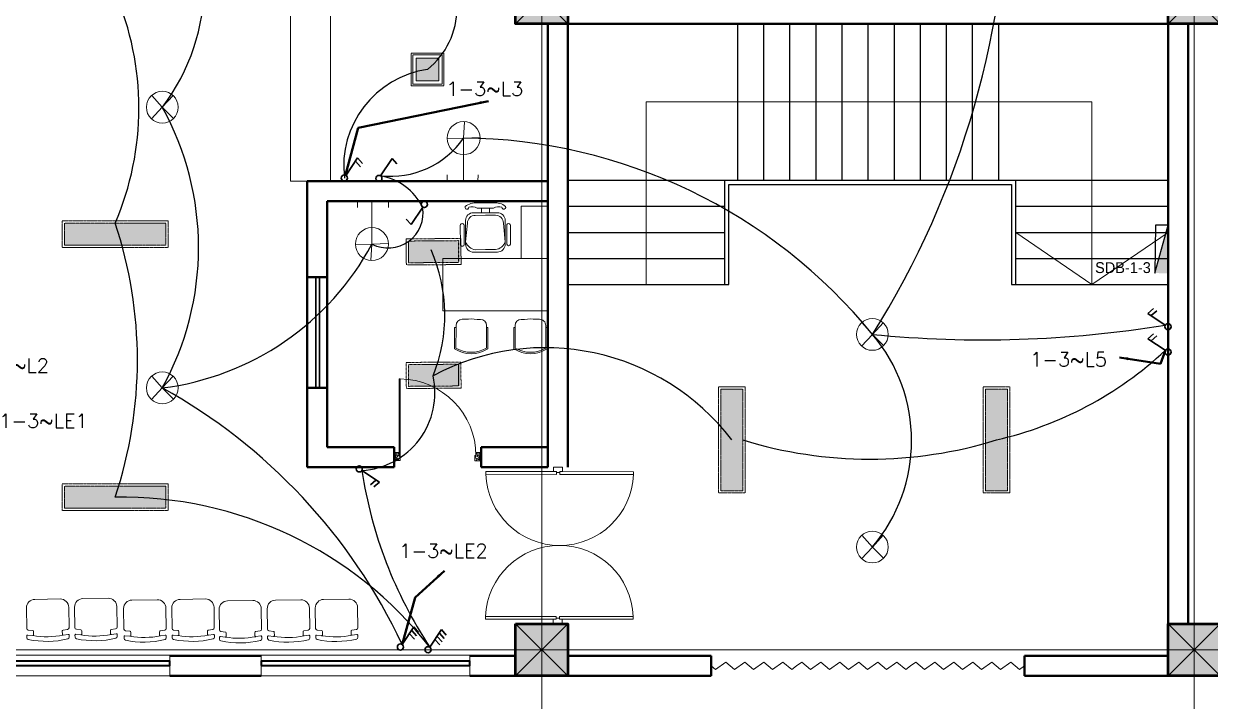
# Model space of a CAD drawing. Header units: millimetres. Extents: x 2390631 to 3136749, y 3674522 to 3929111.
# Drawn here: x 2516035 to 2529674, y 3892355 to 3900147 of the extents above; entities that cross this region are included whole.
import ezdxf

# ---------------------------------------------------------------- set-up
doc = ezdxf.new("R2010")
doc.units = ezdxf.units.MM
doc.header["$MEASUREMENT"] = 0
doc.linetypes.add('CENTER', pattern=[2, 1.25, -0.25, 0.25, -0.25])
doc.linetypes.add('DASHED', pattern=[0.75, 0.5, -0.25])
for name, color, linetype in [('1 x 4 recessed', 80, 'CENTER'), ('2 x 11 recessed', 60, 'CENTER'), ('ceilling fan', 3, 'Continuous'), ('emergencylight', 1, 'Continuous'), ('wire powered ups', 3, 'Continuous'), ('Wires', 1, 'Continuous')]:
    doc.layers.add(name, color=color, linetype=linetype)
for name, color, linetype, lineweight in [('4 DB BOXES', 3, 'Continuous', 25), ('5 DB BOXES', 3, 'Continuous', 25), ('centreline', 52, 'CENTER', 5), ('Column-0.5', 14, 'Continuous', 50), ('conduit Light & fan City', 30, 'Continuous', 5), ('door', 41, 'Continuous', 5), ('Door Opening-0.09', 253, 'Continuous', 9), ('furniture', 34, 'Continuous', 15), ('Furniture Hospital-0.09', 44, 'Continuous', 9), ('Hatch', 9, 'Continuous', 9), ('hidden lines', 205, 'DASHED', 5), ('Sill Level', 140, 'Continuous', 20), ('stairs', 6, 'Continuous', 25), ('Switches', 173, 'Continuous', 15), ('WALL 0.2', 7, 'Continuous', 20), ('wall 0.4', 7, 'Continuous', 40), ('WINDOW', 152, 'Continuous', 30), ('Windows Plan', 152, 'Continuous', 35)]:
    doc.layers.add(name, color=color, linetype=linetype, lineweight=lineweight)
doc.styles.add('arial.', font='arial.ttf')
doc.styles.add('romans', font='romans.shx')
doc.styles.get("Standard").update_dxf_attribs({"font": 'arial.ttf'})
doc.linetypes.add('ZIGZAG', pattern='A,0.0001,-0.2,[131,ltypeshp.shx,S=0.2,R=0,X=-0.2,Y=0],-0.4,[131,ltypeshp.shx,S=0.2,R=180,X=0.2,Y=0],-0.2', length=0.8001)
doc.dimstyles.get("Standard").update_dxf_attribs({"dimtxt": 500, "dimasz": 100, "dimexe": 100, "dimexo": 200, "dimgap": 0.09, "dimtad": 0, "dimtoh": 1, "dimdec": 0, "dimzin": 0, "dimdsep": 46, "dimtxsty": 'Standard', "dimblk": 'DOT', "dimcen": 0, "dimclrd": 256, "dimclre": 256, "dimclrt": 256, "dimadec": 0, "dimazin": 0, "dimtfac": 1, "dimtdec": 0, "dimtofl": 0, "dimtmove": 0, "dimatfit": 3, "dimfxl": 1, "dimtolj": 1, "dimtzin": 0, "dimlwd": -1, "dimlwe": -1, "dimarcsym": 1})

# ---------------------------------------------------------------- blocks, each defined once
blk = doc.blocks.new('2ft column')
at = {"layer": 'Hatch', "ltscale": 5}
h = blk.add_hatch(color=256, dxfattribs=at)
h.dxf.hatch_style = 1
h.paths.add_polyline_path([(2207385, 4176559), (2207985, 4176559), (2207985, 4175959), (2207385, 4175959)])
at = {"layer": 'Column-0.5', "ltscale": 5}
blk.add_lwpolyline([(2207385, 4176559), (2207985, 4176559), (2207985, 4175959), (2207385, 4175959)], close=True, dxfattribs=at)
at = {"layer": 'Defpoints', "ltscale": 5}
for points in [[(2207985, 4176559), (2207385, 4175959)], [(2207985, 4175959), (2207385, 4176559)]]:
    blk.add_lwpolyline(points, dxfattribs=at)
blk = doc.blocks.new('main grid')
at = {"layer": 'centreline', "ltscale": 5}
for p, q in [((2533911, 4018930), (2533911, 3991299)), ((2541411, 4018930), (2541411, 3976624)), ((2559388, 3996172), (2515045, 3996172)), ((2559988, 3996172), (2515645, 3996172))]:
    blk.add_line(p, q, dxfattribs=at)
at = {"layer": 'Hatch'}
for p in [(326226, -172587), (333726, -172587), (326226, -180087), (333726, -180087)]:
    blk.add_blockref('2ft column', p, dxfattribs=at)
blk = doc.blocks.new('MAIN DOOR')
at = {"layer": 'door', "ltscale": 1000}
for points in [[(2313.47, 188.53), (2347.4, 188.53), (2347.4, 187.28), (2313.47, 187.28)], [(2381.32, 188.53), (2348.88, 188.53), (2348.88, 187.28), (2381.32, 187.28)]]:
    blk.add_lwpolyline(points, close=True, dxfattribs=at)
for points in [[(2346.08, 190.6), (2346.08, 188.53)], [(2348.88, 188.12), (2347.4, 188.12), (2347.4, 188.53), (2346.08, 188.53), (2346.08, 190.6), (2350.2, 190.6)], [(2347.4, 188.12), (2348.88, 188.12), (2348.88, 188.53), (2350.2, 188.53), (2350.2, 190.6), (2346.08, 190.6)], [(2350.2, 190.6), (2350.2, 188.53)], [(2313.41, 120.66), (2347.33, 120.66), (2347.33, 121.91), (2313.41, 121.91), (2313.41, 120.66)], [(2348.82, 121.07), (2347.33, 121.07), (2347.33, 120.66), (2346.01, 120.66), (2346.01, 118.6), (2350.14, 118.6)], [(2347.33, 121.07), (2348.82, 121.07), (2348.82, 120.66), (2350.14, 120.66), (2350.14, 118.6), (2346.01, 118.6)], [(2346.01, 118.6), (2346.01, 120.66)], [(2381.26, 120.66), (2348.82, 120.66), (2348.82, 121.91), (2381.26, 121.91), (2381.26, 120.66)], [(2350.14, 118.6), (2350.14, 120.66)]]:
    blk.add_lwpolyline(points, dxfattribs=at)
at = {"layer": 'Door Opening-0.09', "ltscale": 1000}
for centre, radius, start, end in [((2347.4, 188.53), 33.94, 182.1168, 357.8826), ((2347.33, 120.66), 33.95, 2.1167, 177.8826)]:
    blk.add_arc(centre, radius, start, end, dxfattribs=at)
at = {"layer": 'WINDOW', "ltscale": 5}
blk.add_line((2350.14, 190.6), (2350.14, 190.6), dxfattribs=at)
blk = doc.blocks.new('d1')
at = {"layer": 'door'}
for p, q in [((2442.75, 10745.72), (2408.32, 10745.72)), ((2442.75, 10746.15), (2408.33, 10746.15)), ((2408.33, 10746.15), (2408.33, 10745.72))]:
    blk.add_line(p, q, dxfattribs=at)
at = {"layer": 'door', "ltscale": 80}
for points in [[(2445, 10779.7), (2445, 10781.99), (2444.56, 10781.99), (2444.56, 10782.43), (2441.8, 10782.43), (2441.8, 10781.99), (2441.36, 10781.99), (2441.36, 10780.14), (2442.75, 10780.14), (2442.75, 10779.7)], [(2445, 10746.15), (2445, 10743.87), (2444.56, 10743.87), (2444.56, 10743.43), (2441.8, 10743.43), (2441.8, 10743.87), (2441.36, 10743.87), (2441.36, 10745.72), (2442.75, 10745.72), (2442.75, 10746.15)]]:
    blk.add_lwpolyline(points, close=True, dxfattribs=at)
at = {"layer": 'Door Opening-0.09', "ltscale": 80}
blk.add_arc((2442.75, 10745.72), 34.42, 90, 179.274, dxfattribs=at)
at = {"layer": 'hidden lines'}
for centre, radius, start, end in [((2445.01, 10781.68), 2.48, 162.4671, 233.2418), ((2445.46, 10782.07), 1.81, 168.6475, 255.2319), ((2441.64, 10791.37), 9.82, 268.3986, 287.3158), ((2441.38, 10784.76), 4.22, 269.7899, 318.9675), ((2444.33, 10781.34), 2.81, 166.4652, 205.1802), ((2441.57, 10782.05), 3, 308.4681, 358.9527), ((2441.38, 10741.1), 4.22, 41.0325, 90.2101), ((2444.33, 10744.52), 2.81, 154.8198, 193.5348), ((2445.01, 10744.18), 2.48, 126.7582, 197.5329), ((2441.57, 10743.81), 3, 1.0473, 51.5319), ((2445.46, 10743.79), 1.81, 104.7681, 191.3525), ((2441.64, 10734.49), 9.82, 72.6842, 91.6014)]:
    blk.add_arc(centre, radius, start, end, dxfattribs=at)
blk = doc.blocks.new('BCHAIR')
at = {"layer": 'Furniture Hospital-0.09'}
for p, q in [((-0.15, 0), (0.15, 0)), ((-0.25, -0.1), (-0.25, -0.342)), ((0.25, -0.1), (0.25, -0.342)), ((-0.179, -0.369), (-0.232, -0.362)), ((-0.17, -0.379), (-0.17, -0.419)), ((0.17, -0.379), (0.17, -0.419)), ((0.179, -0.369), (0.232, -0.362)), ((-0.25, -0.431), (-0.25, -0.454)), ((-0.239, -0.421), (-0.181, -0.429)), ((0.239, -0.421), (0.181, -0.429)), ((0.25, -0.431), (0.25, -0.454))]:
    blk.add_line(p, q, dxfattribs=at)
for centre, radius, start, end in [((-0.15, -0.1), 0.1, 90, 180), ((0.15, -0.1), 0.1, 360, 90), ((-0.23, -0.342), 0.02, 180, 262.875), ((-0.24, -0.431), 0.01, 82.875, 180), ((-0.18, -0.419), 0.01, 262.875, 0), ((-0.18, -0.379), 0.01, 0, 82.875), ((0.18, -0.379), 0.01, 97.125, 180), ((0.18, -0.419), 0.01, 180, 277.125), ((0.23, -0.342), 0.02, 277.125, 360), ((0.24, -0.431), 0.01, 0, 97.125), ((-0.23, -0.454), 0.02, 180, 257.4986), ((0, 0.583), 1.083, 257.4986, 282.5014), ((0, 0.594), 1.039, 259.9886, 280.0345), ((0.23, -0.454), 0.02, 282.5014, 0)]:
    blk.add_arc(centre, radius, start, end, dxfattribs=at)
blk = doc.blocks.new('IP1')
at = {"layer": 'WALL 0.2', "ltscale": 5}
for points in [[(2535111, 3946693), (2535111, 3948793), (2539161, 3948793)], [(2539161, 3948793), (2540236, 3948793), (2540236, 3946693)], [(2539361, 3947293), (2540236, 3946693), (2541111, 3947293)]]:
    blk.add_lwpolyline(points, dxfattribs=at)
blk = doc.blocks.new('ADHIKRIT')
at = {"layer": 'furniture'}
for p, q in [((900, 1351), (0, 1351)), ((0, 1351), (0, -450)), ((0, 741), (0, 1351)), ((900, -450), (900, 1351)), ((-245, 1046), (-569, 1047)), ((1187, 1121), (1153, 1121)), ((1187, 1145), (1558, 1147)), ((1187, 1145), (1187, 1121)), ((1187, 1121), (1545, 1123)), ((-245, 980), (-569, 981)), ((1048, 956), (1048, 1014)), ((-789, 683), (-869, 683)), ((1050, 758), (1050, 711)), ((1050, 700), (1050, 711)), ((-789, 547), (-869, 547)), ((1189, 595), (1157, 595)), ((1187, 595), (1187, 571)), ((1187, 571), (1558, 573)), ((1189, 595), (1286, 595)), ((1287, 595), (1545, 597)), ((-247, 247), (-571, 248)), ((-900, 0), (0, 0)), ((-900, -450), (-900, 0)), ((-247, 182), (-571, 182)), ((1189, 102), (1157, 102)), ((1187, 126), (1558, 124)), ((1187, 102), (1187, 126)), ((1189, 102), (1286, 101)), ((1287, 101), (1545, 100)), ((1050, -4), (1050, -14)), ((1050, -61), (1050, -14)), ((1048, -260), (1048, -318)), ((0, -450), (-900, -450)), ((0, -450), (900, -450)), ((1187, -425), (1153, -425)), ((1187, -425), (1545, -426)), ((1187, -449), (1187, -425)), ((1187, -449), (1558, -450))]:
    blk.add_line(p, q, dxfattribs=at)
for points in [[(-897, 962, 0.207066), (-957, 755), (-957, 615)], [(-885, 900, 0.214578), (-869, 755), (-869, 615)], [(-110, 614), (-109, 818, 0.414214), (-246, 955), (-655, 956, 0.418376), (-789, 820), (-789, 615)], [(-153, 614), (-152, 788, 0.28028), (-288, 955), (-610, 925, 0.418376), (-744, 789), (-745, 615)], [(-899, 268, -0.207066), (-958, 476), (-957, 615)], [(-886, 330, -0.214578), (-870, 475), (-869, 615)], [(-110, 614), (-110, 409, -0.414214), (-247, 273), (-656, 274, -0.418376), (-790, 410), (-789, 615)], [(-153, 614), (-153, 440, -0.28028), (-290, 273), (-612, 304, -0.418376), (-745, 441), (-745, 615)]]:
    blk.add_lwpolyline(points, format="xyb", dxfattribs=at)
for centre, radius, start, end in [((-569, 1014), 32.9, 89.8702, 269.8702), ((-245, 1013), 32.9, 269.8702, 89.8702), ((1154, 1015), 106, 90.3083, 180.3083), ((1203, 1157), 39.5, 294.3355, 296.5711), ((1099, 860), 518, 329.4756, 30.5244), ((1099, 860), 542, 328.0257, 31.9845), ((-881, 933), 33.3, 262.3354, 120.0474), ((1753, 864), 711, 172.5908, 188.6233), ((1157, 701), 106, 180.3083, 270.3083), ((-882, 297), 33.3, 239.693, 97.4051), ((-571, 215), 32.9, 89.8702, 269.8702), ((-253, 214), 33.4, 280.4483, 79.5122), ((1157, -4), 106, 89.6917, 179.6917), ((1099, -163), 518, 329.4756, 30.5244), ((1099, -163), 542, 328.0155, 31.9743), ((1753, -168), 711, 171.3767, 187.4092), ((1154, -319), 106, 179.6917, 269.6917), ((1203, -461), 39.5, 63.4289, 65.6645)]:
    blk.add_arc(centre, radius, start, end, dxfattribs=at)
blk = doc.blocks.new('w1')
at = {"layer": 'Sill Level'}
blk.add_lwpolyline([(2460641, 3827503), (2460641, 3825103), (2460401, 3825103), (2460401, 3827503)], close=True, dxfattribs=at)
at = {"layer": 'Windows Plan'}
blk.add_lwpolyline([(2460521, 3825103), (2460521, 3827503), (2460473, 3827503), (2460473, 3825103)], close=True, dxfattribs=at)
blk = doc.blocks.new('2 ft panel')
at = {"layer": '1 x 4 recessed', "lineweight": 0}
h = blk.add_hatch(dxfattribs=at)
h.set_pattern_fill('AR-SAND', color=256, scale=6.25)
h.set_pattern_definition([(37.5, (-417982.219, 97562.351), (-0.39370849, 12.04264856), [0, -9.5, 0, -10.625, 0, -10.15625]), (7.5, (-417982.219, 97562.351), (11.0611044, 17.6384129), [0, -5.125, 0, -8.5625, 0, -3.28125]), (327.5, (-417989.906, 97562.351), (19.46338664, 0.03536908), [0, -3.125, 0, -11.25, 0, -14.6875]), (317.5, (-417989.906, 97562.351), (18.7882913, 5.4854723), [0, -1.5625, 0, -7.375, 0, -8.4375])])
h.paths.add_polyline_path([(287, -125), (287, 125), (-288, 125), (-288, -125)])
at = {"layer": '1 x 4 recessed'}
blk.add_line((287, 125), (287, -125), dxfattribs=at)
at = {"layer": '1 x 4 recessed', "lineweight": 0}
for points in [[(316, -150), (-313, -150), (-313, 150), (316, 150)], [(316, 150), (316, -150)], [(287, -125), (-288, -125), (-288, 125), (287, 125)]]:
    blk.add_lwpolyline(points, dxfattribs=at)
blk = doc.blocks.new('1by1 15w')
at = {"layer": '2 x 11 recessed', "lineweight": 0, "true_color": 0xffffff}
h = blk.add_hatch(dxfattribs=at)
h.set_pattern_fill('DOTS', scale=7.6)
h.set_pattern_definition([(0, (-24150.00014, -28906.40267), (0.2375, 0.475), [0, -0.475])])
h.paths.add_polyline_path([(111699, 133932), (111912, 133932), (111912, 133720), (111699, 133720)])
at = {"layer": '2 x 11 recessed', "lineweight": 0}
for points in [[(111654, 133978), (111958, 133978), (111958, 133674), (111654, 133674)], [(111669, 133963), (111942, 133963), (111942, 133689), (111669, 133689)], [(111699, 133932), (111912, 133932), (111912, 133720), (111699, 133720)]]:
    blk.add_lwpolyline(points, close=True, dxfattribs=at)
blk = doc.blocks.new('4 ft recessed panel')
at = {"layer": '1 x 4 recessed', "lineweight": 0}
h = blk.add_hatch(dxfattribs=at)
h.set_pattern_fill('AR-SAND', color=256, scale=6.25)
h.set_pattern_definition([(37.5, (-418269.719, 97562.351), (-0.39370849, 12.04264856), [0, -9.5, 0, -10.625, 0, -10.15625]), (7.5, (-418269.719, 97562.351), (11.0611044, 17.6384129), [0, -5.125, 0, -8.5625, 0, -3.28125]), (327.5, (-418277.406, 97562.351), (19.46338664, 0.03536908), [0, -3.125, 0, -11.25, 0, -14.6875]), (317.5, (-418277.406, 97562.351), (18.7882913, 5.4854723), [0, -1.5625, 0, -7.375, 0, -8.4375])])
h.paths.add_polyline_path([(-575, 125), (575, 125), (575, -125), (-575, -125)])
for points in [[(-600, 150), (600, 150), (600, -150), (-600, -150)], [(-575, 125), (575, 125), (575, -125), (-575, -125)]]:
    blk.add_lwpolyline(points, close=True, dxfattribs=at)
blk = doc.blocks.new('2 WAY')
at = {"layer": 'Switches', "lineweight": 30}
for p, q in [((1.76, 2.13), (6.02, 8.52)), ((5.27, 7.27), (7.02, 5.26)), ((6.02, 8.52), (7.78, 6.51))]:
    blk.add_line(p, q, dxfattribs=at)
blk.add_circle((1.13, 1.13), 1.13, dxfattribs=at)
blk = doc.blocks.new('4 WAY')
at = {"layer": 'Switches', "lineweight": 30}
for p, q in [((1.76, 2.13), (6.02, 8.52)), ((3.64, 4.89), (5.39, 2.88)), ((4.51, 6.01), (6.27, 4.01)), ((5.27, 7.27), (7.02, 5.26)), ((6.02, 8.52), (7.78, 6.51))]:
    blk.add_line(p, q, dxfattribs=at)
blk.add_circle((1.13, 1.13), 1.13, dxfattribs=at)
blk = doc.blocks.new('emergency')
at = {"layer": 'conduit Light & fan City'}
for p, q in [((-122, 136), (0, 0)), ((124, 135), (0, 0)), ((0, 0), (-124, -135)), ((0, 0), (129, -129))]:
    blk.add_line(p, q, dxfattribs=at)
blk.add_circle((0, 0), 183, dxfattribs=at)
blk = doc.blocks.new('3 WAY')
at = {"layer": 'Switches', "lineweight": 30}
for p, q in [((1.76, 2.13), (6.02, 8.52)), ((4.51, 6.01), (6.27, 4.01)), ((5.27, 7.27), (7.02, 5.26)), ((6.02, 8.52), (7.78, 6.51))]:
    blk.add_line(p, q, dxfattribs=at)
blk.add_circle((1.13, 1.13), 1.13, dxfattribs=at)
blk = doc.blocks.new('wallemergency')
at = {"layer": 'conduit Light & fan City'}
for p, q in [((129, -130), (129, -607)), ((-53, -606), (-53, -537)), ((-53, -606), (289, -607)), ((289, -607), (289, -537))]:
    blk.add_line(p, q, dxfattribs=at)
at = {"layer": 'conduit Light & fan City', "rotation": 314.9259662042996}
blk.add_blockref('emergency', (129, -130), dxfattribs=at)
blk = doc.blocks.new('1 WAY')
at = {"layer": 'Switches', "lineweight": 30}
for p, q in [((1.76, 2.13), (6.02, 8.52)), ((6.02, 8.52), (7.78, 6.51))]:
    blk.add_line(p, q, dxfattribs=at)
blk.add_circle((1.13, 1.13), 1.13, dxfattribs=at)
blk = doc.blocks.new('FDB')
at = {"layer": '4 DB BOXES'}
blk.add_hatch(color=256, dxfattribs=at).paths.add_polyline_path([(-65075.48, -197982.42), (-65075.48, -197977), (-65095.76, -197982.42)])
for p, q in [((-65095.76, -197982.42), (-65095.76, -197977)), ((-65095.76, -197977), (-65075.48, -197977)), ((-65075.48, -197977), (-65095.76, -197982.42)), ((-65075.48, -197982.42), (-65095.76, -197982.42))]:
    blk.add_line(p, q, dxfattribs=at)
blk = doc.blocks.new('_Dot')
at = {"color": 0, "linetype": 'ByBlock', "lineweight": -2}
blk.add_line((-0.5, 0), (-1, 0), dxfattribs=at)
at = {"color": 0, "linetype": 'ByBlock', "lineweight": -3, "const_width": 0.5}
blk.add_lwpolyline([(-0.25, 0, 1), (0.25, 0, 1)], format="xyb", close=True, dxfattribs=at)

msp = doc.modelspace()

# ---------------------------------------------------------------- linework, layer by layer
at = {"layer": 'Furniture Hospital-0.09'}
for p, q in [((2519103, 3902292), (2519103, 3898337)), ((2519563, 3901832), (2519563, 3898337)), ((2519103, 3898337), (2521689, 3898337))]:
    msp.add_line(p, q, dxfattribs=at)
at = {"layer": 'stairs', "ltscale": 5}
for points in [[(2524239, 3900147), (2524239, 3898347)], [(2524539, 3900147), (2524539, 3898347)], [(2524839, 3900147), (2524839, 3898347)], [(2525139, 3900147), (2525139, 3898347)], [(2525439, 3900147), (2525439, 3898347)], [(2525739, 3900147), (2525739, 3898347)], [(2526039, 3900147), (2526039, 3898347)], [(2526339, 3900147), (2526339, 3898347)], [(2526639, 3900147), (2526639, 3898347)], [(2526939, 3900147), (2526939, 3898347)], [(2527239, 3900147), (2527239, 3898347)], [(2522289, 3898347), (2529189, 3898347)], [(2524089, 3898347), (2524089, 3897147), (2524139, 3897147), (2524139, 3898297), (2527389, 3898297), (2527389, 3897147), (2527439, 3897147), (2527439, 3898347)], [(2522289, 3898047), (2524089, 3898047)], [(2527439, 3898047), (2529189, 3898047)], [(2522289, 3897747), (2524089, 3897747)], [(2527439, 3897747), (2529189, 3897747)], [(2522289, 3897447), (2524089, 3897447)], [(2527439, 3897447), (2529189, 3897447)], [(2522289, 3897147), (2524089, 3897147)], [(2527439, 3897147), (2529189, 3897147)]]:
    msp.add_lwpolyline(points, dxfattribs=at)
at = {"layer": 'WALL 0.2', "ltscale": 5}
for points in [[(2519294, 3897231), (2519294, 3895959)], [(2519524, 3895959), (2519524, 3897231)]]:
    msp.add_lwpolyline(points, dxfattribs=at)
at = {"layer": 'wall 0.4', "ltscale": 5}
for p, q in [((2522059, 3895047), (2522059, 3900147)), ((2522289, 3900147), (2522289, 3895047)), ((2519294, 3898337), (2522059, 3898337)), ((2519294, 3895047), (2519294, 3898337)), ((2519524, 3898107), (2522059, 3898107)), ((2519524, 3895277), (2519524, 3898107)), ((2520292, 3895277), (2519524, 3895277)), ((2520292, 3895277), (2520292, 3895047)), ((2522059, 3895277), (2521292, 3895277)), ((2521292, 3895277), (2521292, 3895047)), ((2520292, 3895047), (2519294, 3895047)), ((2522059, 3895047), (2521292, 3895047)), ((2517714, 3892877), (2518764, 3892877)), ((2521164, 3892877), (2521689, 3892877)), ((2522289, 3892877), (2523939, 3892877)), ((2523939, 3892877), (2523939, 3892647)), ((2527539, 3892877), (2529189, 3892877)), ((2527539, 3892877), (2527539, 3892647)), ((2517714, 3892647), (2518764, 3892647)), ((2521164, 3892647), (2521689, 3892647))]:
    msp.add_line(p, q, dxfattribs=at)
for points in [[(2522289, 3900147), (2529189, 3900147)], [(2529189, 3900147), (2529189, 3893247)], [(2529189, 3900147), (2529189, 3893247)], [(2529419, 3893247), (2529419, 3900147)], [(2529419, 3893247), (2529419, 3900147)], [(2519524, 3897231), (2519294, 3897231)], [(2519524, 3895959), (2519294, 3895959)], [(2522289, 3892647), (2523939, 3892647)], [(2527539, 3892647), (2529189, 3892647)]]:
    msp.add_lwpolyline(points, dxfattribs=at)
at = {"layer": 'WINDOW', "ltscale": 5}
for points in [[(2519392, 3895959), (2519392, 3897231)], [(2519433, 3895959), (2519433, 3897231)]]:
    msp.add_lwpolyline(points, dxfattribs=at)
at = {"layer": 'WINDOW', "linetype": 'ZIGZAG', "lineweight": 20, "ltscale": 0.5}
for points in [[(2524918, 3892762), (2524863, 3892720), (2524762, 3892805), (2524642, 3892722), (2524543, 3892805), (2524423, 3892722), (2524325, 3892805), (2524205, 3892722), (2524106, 3892805), (2523987, 3892722), (2523939, 3892762)], [(2526229, 3892762), (2526173, 3892720), (2526072, 3892805), (2525952, 3892722), (2525853, 3892805), (2525734, 3892722), (2525635, 3892805), (2525515, 3892722), (2525417, 3892805), (2525297, 3892722), (2525198, 3892805), (2525079, 3892722), (2524980, 3892805), (2524918, 3892762)], [(2527539, 3892762), (2527483, 3892720), (2527382, 3892805), (2527262, 3892722), (2527164, 3892805), (2527044, 3892722), (2526945, 3892805), (2526826, 3892722), (2526727, 3892805), (2526607, 3892722), (2526509, 3892805), (2526389, 3892722), (2526290, 3892805), (2526229, 3892762)]]:
    msp.add_lwpolyline(points, dxfattribs=at)
at = {"layer": 'wire powered ups', "ltscale": 5}
for centre, radius, start, end in [((2515743, 3900619), 2368, 322.7726, 37.2274), ((2517199, 3901987), 10154, 327.79, 0.3676), ((2514712, 3897573), 3333, 331.0343, 28.9657), ((2520249, 3899420), 1028, 263.7606, 325.0394), ((2521039, 3892703), 6129, 39.1778, 89.506), ((2520017, 3897733), 676, 26.7594, 79.7443), ((2520222, 3897972), 404, 242.8582, 9.2863), ((2517233, 3899116), 3182, 277.1272, 331.7975), ((2527067, 3909414), 12903, 264.3179, 279.3233), ((2524358, 3895352), 1883, 319.507, 40.493), ((2514445, 3890220), 6562, 25.1514, 60.985)]:
    msp.add_arc(centre, radius, start, end, dxfattribs=at)
at = {"layer": 'Wires', "ltscale": 5}
for centre, radius, start, end in [((2520115, 3900327), 901, 308.5255, 51.4745), ((2514008, 3899178), 3351, 336.7037, 23.2963), ((2520841, 3898506), 1128, 98.3724, 186.8301), ((2512369, 3896278), 4973, 341.5336, 18.4664), ((2518990, 3896797), 1885, 338.2004, 23.4333), ((2522025, 3893711), 2710, 37.4987, 118.2851), ((2526267, 3899494), 4241, 282.9515, 312.9728), ((2519867, 3895902), 895, 273.5898, 12.6012), ((2525759, 3900077), 4937, 252.826, 287.174), ((2524881, 3895749), 5013, 188.4964, 213.5516), ((2517161, 3890203), 4500, 38.0809, 90.9579)]:
    msp.add_arc(centre, radius, start, end, dxfattribs=at)

# ---------------------------------------------------------------- block references
at = {"layer": '1 x 4 recessed'}
for name, p, xscale, yscale, zscale in [('1by1 15w', (2382867, 3734670), 1.232584708463633, 1.232584708463633, 1.232584708463633), ('4 ft recessed panel', (2517086, 3897726), 1.015649799774034, 1.015649799774034, 1.015649799774034), ('4 ft recessed panel', (2517086, 3894702), 1.015649799774034, 1.015649799774034, 1.015649799774034)]:
    msp.add_blockref(name, p, dxfattribs=dict(at, xscale=xscale, yscale=yscale, zscale=zscale))
at = {"layer": '1 x 4 recessed', "rotation": 0.4480127828097937}
for p in [(2520745, 3897525), (2520745, 3896104)]:
    msp.add_blockref('2 ft panel', p, dxfattribs=at)
at = {"layer": '1 x 4 recessed', "xscale": 1.015649799774034, "yscale": 1.015649799774034, "zscale": 1.015649799774034, "rotation": 270}
for p in [(2524175, 3895360), (2527217, 3895360)]:
    msp.add_blockref('4 ft recessed panel', p, dxfattribs=at)
at = {"layer": '5 DB BOXES', "xscale": -27.26879209834783, "yscale": 27.26879211394649, "zscale": 27.26879210264321, "rotation": 89.5057637808463}
msp.add_blockref('FDB', (-2884661, 2169383), dxfattribs=at)
at = {"layer": 'ceilling fan', "lineweight": -3, "xscale": 31.30765159497629, "yscale": 31.30765159497629, "zscale": 31.30765159497629}
for name, p in [('2 WAY', (2519685, 3898337)), ('1 WAY', (2520082, 3898332)), ('3 WAY', (2520330, 3892943)), ('4 WAY', (2520648, 3892912))]:
    msp.add_blockref(name, p, dxfattribs=at)
for name, p, rotation in [('1 WAY', (2520676, 3898104), 180), ('2 WAY', (2529224, 3896627), 90), ('2 WAY', (2529224, 3896336), 90), ('2 WAY', (2519856, 3895063), 270)]:
    msp.add_blockref(name, p, dxfattribs=dict(at, rotation=rotation))
at = {"layer": 'Door Opening-0.09'}
for name, p, xscale, yscale, zscale, rotation in [('d1', (2244856, 3957975), 25.64102998076803, 25.64102998076803, 25.64102998076803, 269.9666648857408), ('MAIN DOOR', (2580882, 3897960), 25.0000182071143, 25.0000182071143, 25.0000182071143, 179.9491575826777)]:
    msp.add_blockref(name, p, dxfattribs=dict(at, xscale=xscale, yscale=yscale, zscale=zscale, rotation=rotation))
at = {"layer": 'emergencylight'}
for p in [(2517628, 3899187), (2525790, 3896574), (2517628, 3895959), (2525790, 3894129)]:
    msp.add_blockref('emergency', p, dxfattribs=at)
at = {"layer": 'emergencylight', "xscale": 1.036799999999999, "yscale": 1.036799999999999, "zscale": 1.036799999999999}
for p, rotation in [((2520958, 3898966), 359.9259662043034), ((2520171, 3897478), 179.9259662043035)]:
    msp.add_blockref('wallemergency', p, dxfattribs=dict(at, rotation=rotation))
at = {"layer": 'furniture', "extrusion": (0, 0, -1), "xscale": 0.6669998082076751, "yscale": 0.6669998082076751, "zscale": -0.6669998082076751, "rotation": 270.0000000000001}
msp.add_blockref('ADHIKRIT', (-2521752, 3897447), dxfattribs=at)
at = {"layer": 'Furniture Hospital-0.09', "color": 8, "linetype": 'Continuous', "xscale": 971.1111111110954, "yscale": 971.1111111110954, "zscale": 971.1111111110954, "rotation": 0.8219194309883305}
for p in [(2516308, 3893529), (2516861, 3893537), (2517425, 3893521), (2517978, 3893529), (2518522, 3893512), (2519075, 3893520), (2519628, 3893528)]:
    msp.add_blockref('BCHAIR', p, dxfattribs=at)
at = {"layer": 'wall 0.4'}
for name, p in [('main grid', (-11922, -103225)), ('IP1', (-11922, -49546))]:
    msp.add_blockref(name, p, dxfattribs=at)
at = {"layer": 'wall 0.4', "rotation": 270}
for p in [(-1309789, 6353288), (-1306339, 6353288)]:
    msp.add_blockref('w1', p, dxfattribs=at)

# ---------------------------------------------------------------- texts
at = {"layer": 'wall 0.4', "color": 5, "ltscale": 5, "style": 'romans'}
for s, p in [('1-3~L3', (2520893, 3899318)), ('1-3~L5', (2527604, 3896206)), ('1-3~L2', (2515441, 3896136)), ('1-3~LE1', (2515754, 3895499)), ('1-3~LE2', (2520352, 3894003))]:
    msp.add_text(s, height=162.3, dxfattribs=at).set_placement(p)
at = {"layer": 'wire powered ups', "ltscale": 5, "insert": (2528991, 3897278), "char_height": 125, "attachment_point": 9, "rotation": 359.9992, "style": 'arial.'}
msp.add_mtext('{\\fStylus BT|b0|i0|c0|p34;SDB-1-3}', dxfattribs=at)

# ---------------------------------------------------------------- leaders
at = {"layer": 'wall 0.4', "ltscale": 5}
for points in [[(2521377, 3899257), (2519881, 3898951), (2519733, 3898410)], [(2528631, 3896308), (2529103, 3896236), (2529158, 3896391)], [(2520871, 3893856), (2520533, 3893550), (2520385, 3893009)]]:
    msp.add_leader(points, dimstyle='Standard', override={"dimfxl": 500, "dimfxlon": 1}, dxfattribs=at)

doc.saveas('drawing.dxf')
